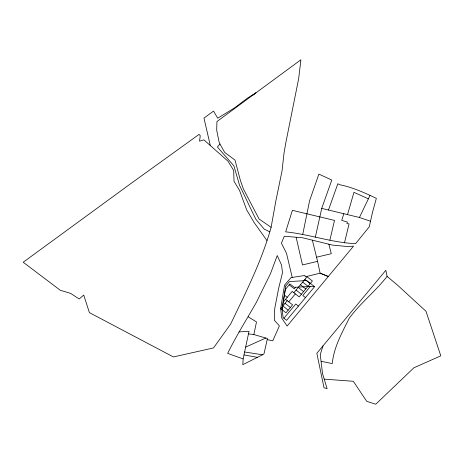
<?xml version="1.0" encoding="UTF-8"?>
<svg xmlns="http://www.w3.org/2000/svg" width="464" height="464" viewBox="0 0 464 464"><rect width="100%" height="100%" fill="white"/><g stroke="black" fill="none" stroke-linecap="round" stroke-linejoin="round"><path stroke-width="0.7" d="M243.142 358.904L242.805 364.669L263.378 354.363L264.062 353.556L267.432 338.505L253.849 334.532L248.466 333.9L243.142 358.904L227.644 353.382C236.257 335.895 246.657 319.389 256.29 302.534L270.437 273.801L277.24 255.548L281.538 265.014L282.501 272.699L278.615 288.463L274.723 308.577L274.299 320.154L279.392 325.873L272.762 340.814L267.194 339.642M282.112 309.233L285.389 289.414L289.942 283.933L294.251 287.315L314.087 286.282M271.115 227.319L275.941 200.483L282.066 170.793L283.985 153.323L285.714 143.266L298.648 78.729L300.916 59.769L216.943 121.545L216.688 130.21L219.014 141.659L219.942 143.997L224.657 152.383L235.01 160.097L240.41 180.49L243.432 189.034L259.098 219.02L271.115 227.319C261.719 261.122 245.752 292.535 230.654 324.052L213.521 347.93L173.426 356.949L89.407 312.637L83.735 295.069L79.164 298.973L70.574 293.358L60.268 290.255L23.2 262.247L132.611 182.282L199.079 134.398L200.262 135.685L199.537 141.195L203.858 139.826L228.073 161.269L233.694 170.491L234.013 181.331L239.528 190.379L246.657 209.873L254.249 222.726L266.951 240.532M329.881 240.166L334.509 220.412L292.384 210.337L285.662 231.849C309.221 234.297 331.876 242.608 355.592 243.675L369.269 226.809L372.453 212.512L376.35 198.354C364.472 192.693 352.454 187.23 339.451 184.666L337.85 183.703L328.477 210.024M302.748 234.32L309.621 200.616L318.884 174.099L331.795 180.044L321.732 208.4L315.346 237.145M253.849 334.532L256.499 321.941L248.252 316.837M248.466 333.9L249.052 331.354L238.966 331.888M344.45 242.945L349.05 223.955L346.898 223.433L347.35 222.03L341.724 220.371L343.859 213.73M347.507 214.606L353.945 192.34L368.37 198.83M323.002 345.854L320.27 354.525L322.515 373.619L327.114 388.693L324.005 387.724L316.842 353.29L385.833 270.303L387.086 276.387L397.457 285.087L426.004 311.298L440.8 355.853L413.876 367.801L375.747 404.231L366.722 401.331L353.319 381.286L324.266 379.14M321.732 208.4L359.438 217.483L369.976 195.483M283.301 302.035L292.152 291.386L299.181 296.896L312.394 280.998L307.069 276.822L293.857 292.72M295.603 287.233L294.28 288.828L289.194 284.838M287.251 300.672L280.645 308.618L281.764 318.072L287.112 326.064L353.545 246.14L347.501 246.535L332.311 245.067L302.603 237.777L284.293 236.234L281.404 243.159L286.508 253.315L292.233 277.437M288.741 301.838L295.348 293.892M283.922 318.223L295.754 303.99L298.439 306.095M310.277 286.514L302.801 295.51L305.486 297.615M219.942 143.997L217.39 147.018L233.891 165.839L239.575 185.345L255.757 219.153L264.283 229.146L269.828 231.872M387.086 276.387C375.533 291.351 360.342 303.05 349.224 318.287C342.003 332.711 333.825 347.258 332.259 363.585L321.146 361.305M252.068 95.7L255.942 92.835L247.637 97.997L234.401 107.99L217.72 118.21L213.544 111.087L203.974 118.1L210.273 145.371M245.723 347.078L265.808 338.03M312.359 240.143L317.567 261.336L302.493 264.95L296.148 237.359M316.634 257.166L331.279 253.727L328.866 244.139M244.661 351.99L262.525 354.792M244.064 354.948L257.439 357.338M359.438 217.483L370.423 221.218M304.871 279.473L310.196 283.649M302.667 282.124L307.992 286.3M300.463 284.768L305.788 288.944M298.259 287.419L303.589 291.595M296.061 290.07L301.385 294.246M284.444 295.121L287.233 297.308M285.546 299.332L292.575 304.848L285.969 312.794L280.645 308.618L284.525 285.128L291.038 277.623L304.906 275.454L305.242 276.817L320.114 273.163L328.292 276.521L320.114 273.163L317.567 261.336M285.047 303.323L290.371 307.499M282.843 305.967L288.167 310.143M285.778 286.021L282.037 308.618L283.098 317.579L286.607 320.328L314.58 286.671L306.768 280.546L289.466 281.578L285.778 286.021"/></g></svg>
